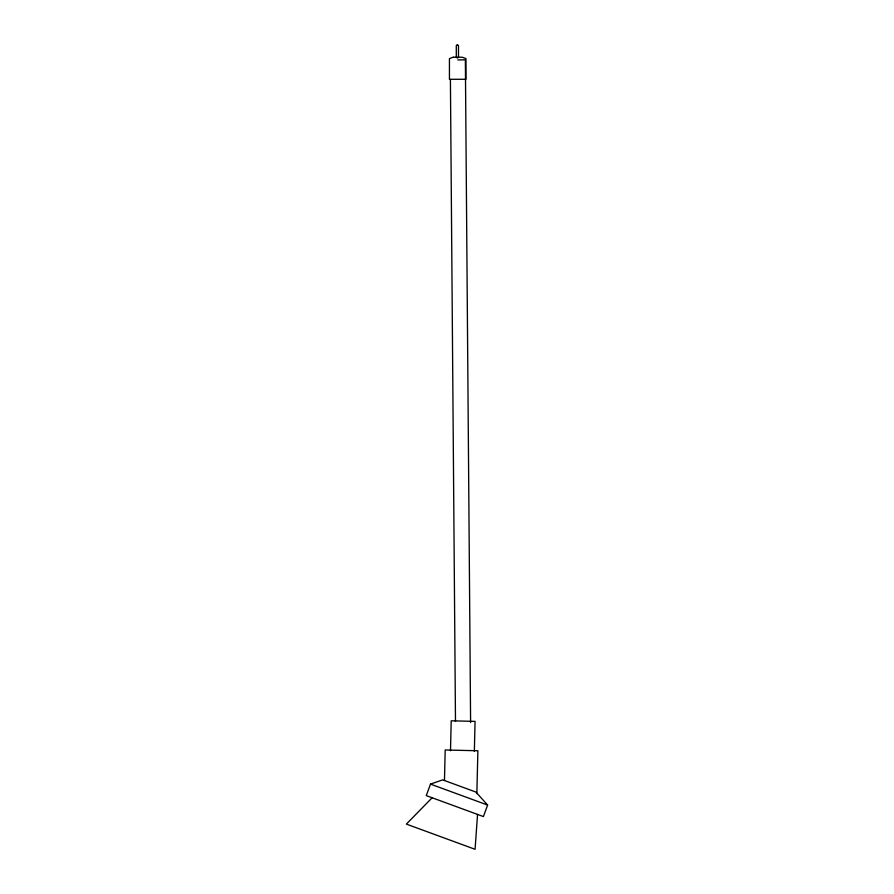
<?xml version="1.0" encoding="UTF-8"?>
<svg xmlns="http://www.w3.org/2000/svg" width="894" height="894" viewBox="0 0 894 894"><rect width="100%" height="100%" fill="white"/><g stroke="black" fill="none" stroke-linecap="round" stroke-linejoin="round"><path stroke-width="1.34" d="M444.474 780.384L445.19 749.988L477.877 750.759L476.86 793.593M450.498 750.725L451.202 720.81L475.06 721.38L474.356 751.284M477.552 814.423L475.072 849.3L406.379 824.1L432.126 797.761M430.506 784.105L426.282 795.615L483.397 816.568L487.621 805.058L475.887 792.05L442.664 779.87L430.506 784.105L487.621 805.058M457.806 59.909L465.361 59.842L470.602 722.564M450.408 79.499L455.482 721.29M457.393 44.7L456.298 45.594L456.298 57.227L457.393 58.043L458.477 57.227L458.477 45.594L457.393 44.7M453.169 57.227L449.436 58.591L449.436 79.287L465.953 79.287L465.953 58.591L462.22 57.227L453.169 57.227"/></g></svg>
